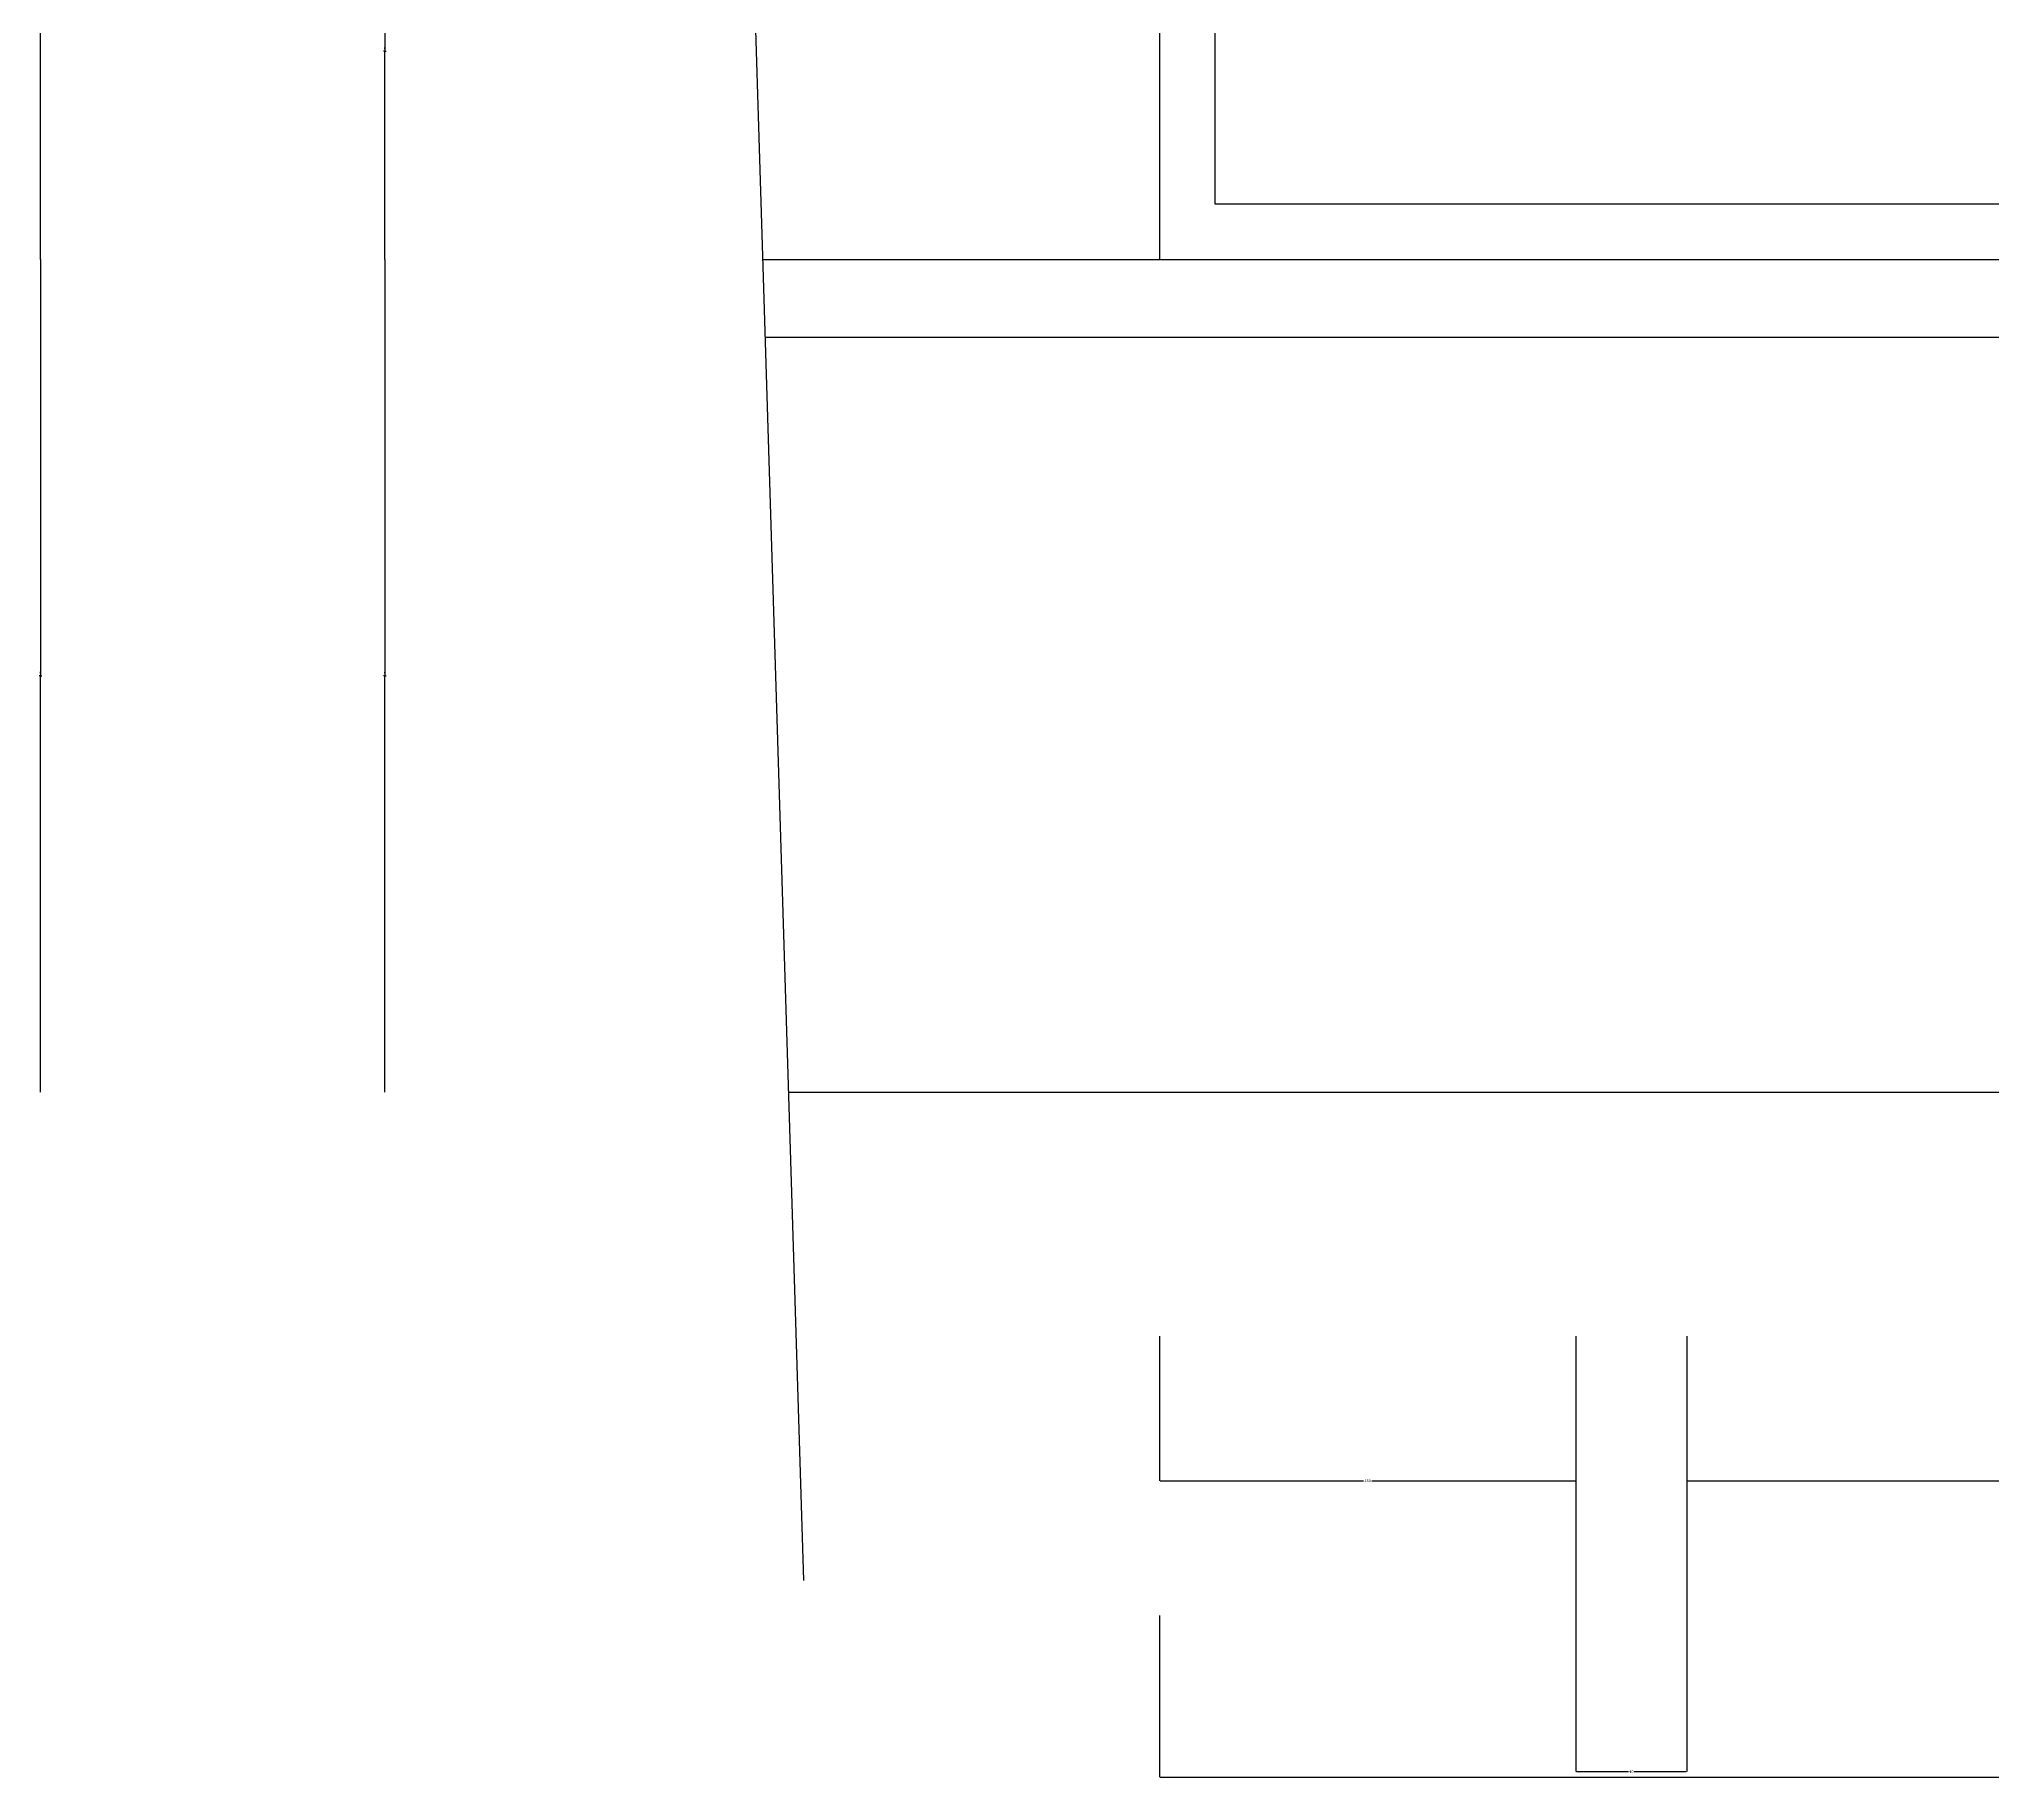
# Model space of a CAD drawing. Header units: metres. Extents: x 223 to 5327, y 242 to 6977.
# Drawn here: x 223 to 927, y 3050 to 3677 of the extents above; entities that cross this region are included whole.
import ezdxf

# ---------------------------------------------------------------- set-up
doc = ezdxf.new("R2010")
doc.units = ezdxf.units.M
for name, color, linetype in [('2', 2, 'Continuous'), ('3', 3, 'Continuous'), ('4', 4, 'Continuous'), ('DIM', 3, 'Continuous')]:
    doc.layers.add(name, color=color, linetype=linetype)
doc.dimstyles.get("Standard").update_dxf_attribs({"dimtxt": 2.5, "dimasz": 2.5, "dimexe": 1.25, "dimexo": 0.625, "dimtad": 1, "dimcen": 2.5, "dimazin": 3, "dimtfac": 1, "dimtmove": 0, "dimatfit": 3})

# ---------------------------------------------------------------- blocks, each defined once
blk = doc.blocks.new('*D19')
for p, q in [((227.36, 5997.6), (227.36, 4797.6)), ((224.11, 4797.6), (223.61, 4797.6)), ((223.86, 3597.6), (223.86, 4797.6)), ((227.61, 4797.6), (227.11, 4797.6))]:
    blk.add_line(p, q)
at = {"layer": 'Defpoints'}
for p in [(227.36, 5997.6), (227.36, 4797.6), (223.86, 3597.6)]:
    blk.add_point(p, dxfattribs=at)
at = {"layer": 'DIM', "insert": (225.61, 4797.6), "char_height": 1, "attachment_point": 5}
blk.add_mtext('3,5', dxfattribs=at)
blk = doc.blocks.new('*D20')
for p, q in [((816.91, 3209.73), (816.91, 3157.69)), ((1516.91, 3209.73), (1516.91, 3157.69)), ((817.16, 3157.69), (1165.41, 3157.69)), ((1168.41, 3157.69), (1516.66, 3157.69))]:
    blk.add_line(p, q)
at = {"layer": 'Defpoints'}
for p in [(816.91, 3209.73), (1516.91, 3209.73), (816.91, 3157.69)]:
    blk.add_point(p, dxfattribs=at)
at = {"layer": 'DIM', "insert": (1166.91, 3157.69), "char_height": 1, "attachment_point": 5}
blk.add_mtext('700', dxfattribs=at)
blk = doc.blocks.new('*D21')
for p, q in [((626.91, 3109.19), (626.91, 3050.93)), ((3626.91, 3109.19), (3626.91, 3050.93)), ((627.16, 3050.93), (2124.91, 3050.93)), ((2128.91, 3050.93), (3626.66, 3050.93))]:
    blk.add_line(p, q)
at = {"layer": 'Defpoints'}
for p in [(626.91, 3109.19), (3626.91, 3109.19), (626.91, 3050.93)]:
    blk.add_point(p, dxfattribs=at)
at = {"layer": 'DIM', "insert": (2126.91, 3050.93), "char_height": 1, "attachment_point": 5}
blk.add_mtext('3000', dxfattribs=at)
blk = doc.blocks.new('*D22')
for p, q in [((776.91, 3209.73), (776.91, 3052.94)), ((816.91, 3209.73), (816.91, 3052.94)), ((777.16, 3052.94), (795.91, 3052.94)), ((797.91, 3052.94), (816.66, 3052.94))]:
    blk.add_line(p, q)
at = {"layer": 'Defpoints'}
for p in [(776.91, 3209.73), (816.91, 3209.73), (776.91, 3052.94)]:
    blk.add_point(p, dxfattribs=at)
at = {"layer": 'DIM', "insert": (796.91, 3052.94), "char_height": 1, "attachment_point": 5}
blk.add_mtext('40', dxfattribs=at)
blk = doc.blocks.new('*D23')
for p, q in [((626.91, 3209.73), (626.91, 3157.69)), ((776.91, 3209.73), (776.91, 3157.69)), ((627.16, 3157.69), (700.41, 3157.69)), ((703.41, 3157.69), (776.66, 3157.69))]:
    blk.add_line(p, q)
at = {"layer": 'Defpoints'}
for p in [(626.91, 3209.73), (776.91, 3209.73), (626.91, 3157.69)]:
    blk.add_point(p, dxfattribs=at)
at = {"layer": 'DIM', "insert": (701.91, 3157.69), "char_height": 1, "attachment_point": 5}
blk.add_mtext('150', dxfattribs=at)
blk = doc.blocks.new('*D31')
for p, q in [((347.91, 3747.6), (347.91, 3672.6)), ((347.66, 3672.6), (347.41, 3672.6)), ((347.91, 3597.6), (347.91, 3672.6)), ((347.91, 3672.6), (347.91, 3672.6)), ((348.16, 3672.6), (348.41, 3672.6))]:
    blk.add_line(p, q)
at = {"layer": 'Defpoints'}
for p in [(347.91, 3747.6), (347.91, 3672.6), (347.91, 3597.6)]:
    blk.add_point(p, dxfattribs=at)
at = {"layer": 'DIM', "insert": (347.91, 3673.725), "char_height": 1, "attachment_point": 5}
blk.add_mtext('0', dxfattribs=at)
blk = doc.blocks.new('*D33')
for p, q in [((347.91, 3597.6), (347.91, 3447.6)), ((347.66, 3447.6), (347.41, 3447.6)), ((347.91, 3297.6), (347.91, 3447.6)), ((347.91, 3447.6), (347.91, 3447.6)), ((348.16, 3447.6), (348.41, 3447.6))]:
    blk.add_line(p, q)
at = {"layer": 'Defpoints'}
for p in [(347.91, 3597.6), (347.91, 3447.6), (347.91, 3297.6)]:
    blk.add_point(p, dxfattribs=at)
at = {"layer": 'DIM', "insert": (347.91, 3448.725), "char_height": 1, "attachment_point": 5}
blk.add_mtext('0', dxfattribs=at)
blk = doc.blocks.new('*D34')
for p, q in [((223.86, 3597.6), (223.86, 3447.6)), ((223.61, 3447.6), (223.36, 3447.6)), ((223.86, 3297.6), (223.86, 3447.6)), ((223.86, 3447.6), (223.86, 3447.6)), ((224.11, 3447.6), (224.36, 3447.6))]:
    blk.add_line(p, q)
at = {"layer": 'Defpoints'}
for p in [(223.86, 3597.6), (223.86, 3447.6), (223.86, 3297.6)]:
    blk.add_point(p, dxfattribs=at)
at = {"layer": 'DIM', "insert": (223.86, 3448.725), "char_height": 1, "attachment_point": 5}
blk.add_mtext('0', dxfattribs=at)

msp = doc.modelspace()

# ---------------------------------------------------------------- linework, layer by layer
at = {"layer": '2'}
msp.add_line((493.26, 3297.6), (3827.83, 3297.6), dxfattribs=at)
at = {"layer": '3'}
msp.add_line((392.02, 6575.83), (498.69, 3121.73), dxfattribs=at)
msp.add_lwpolyline([(646.91, 3617.6), (3606.91, 3617.6), (3606.91, 5977.6), (646.91, 5977.6)], close=True, dxfattribs=at)
at = {"layer": '4'}
for p, q in [((484, 3597.6), (3811.93, 3597.6)), ((484.86, 3569.6), (3813.41, 3569.6))]:
    msp.add_line(p, q, dxfattribs=at)
msp.add_lwpolyline([(626.91, 3597.6), (3626.91, 3597.6), (3626.91, 5997.6), (626.91, 5997.6)], close=True, dxfattribs=at)

# ---------------------------------------------------------------- dimensions: what is measured, and where the dimension line sits
at = {"layer": 'DIM'}
for base, p1, p2, picture, middle in [((227.36, 4797.6), (227.36, 5997.6), (223.86, 3597.6), '*D19', (225.61, 4797.6)), ((347.91, 3672.6), (347.91, 3747.6), (347.91, 3597.6), '*D31', (347.91, 3673.725)), ((223.86, 3447.6), (223.86, 3597.6), (223.86, 3297.6), '*D34', (223.86, 3448.725)), ((347.91, 3447.6), (347.91, 3597.6), (347.91, 3297.6), '*D33', (347.91, 3448.725)), ((626.91, 3157.69), (626.91, 3209.73), (776.91, 3209.73), '*D23', (701.91, 3157.69)), ((776.91, 3052.94), (776.91, 3209.73), (816.91, 3209.73), '*D22', (796.91, 3052.94)), ((816.91, 3157.69), (816.91, 3209.73), (1516.91, 3209.73), '*D20', (1166.91, 3157.69)), ((626.91, 3050.93), (626.91, 3109.19), (3626.91, 3109.19), '*D21', (2126.91, 3050.93))]:
    dim = msp.add_linear_dim(base=base, p1=p1, p2=p2, dimstyle='Standard', dxfattribs=at)
    dim.commit()
    dim.dimension.update_dxf_attribs({"geometry": picture, "text_midpoint": middle})

doc.saveas('drawing.dxf')
